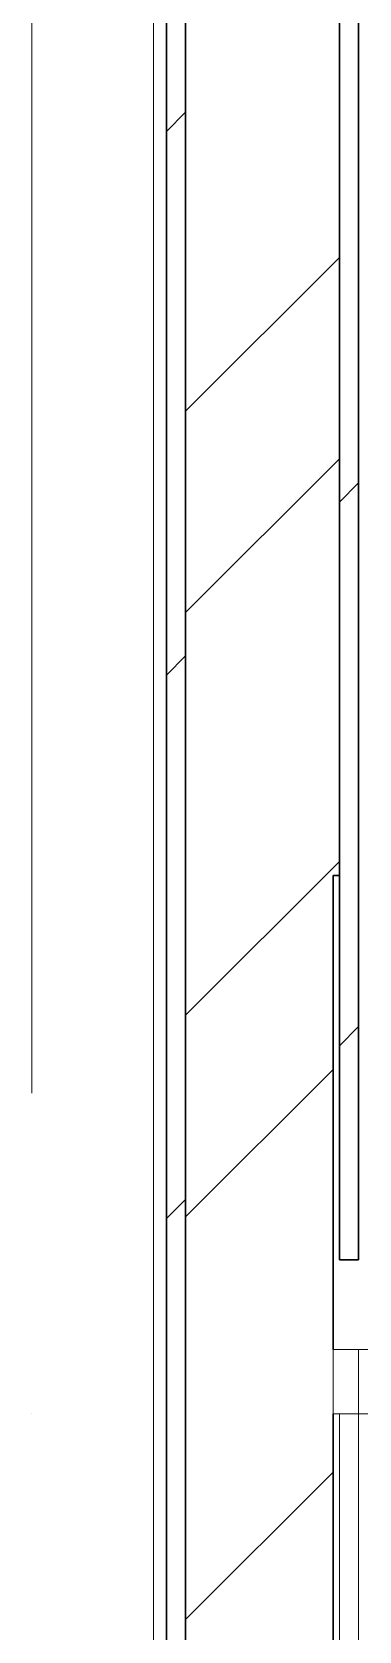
# Model space of a CAD drawing. Header units: millimetres. Extents: x -325553 to 627452, y -28539 to 738858.
# Drawn here: x 133917 to 134172, y 189049 to 190297 of the extents above; entities that cross this region are included whole.
import ezdxf

# ---------------------------------------------------------------- set-up
doc = ezdxf.new("R2010")
doc.units = ezdxf.units.MM
doc.linetypes.add('ADSK_Линия сетки', pattern=[25, 20, -2.5, 0, -2.5])
for name, color, linetype, lineweight in [('Двери', 252, 'Continuous', 9), ('Ограждение', 252, 'Continuous', 9), ('Оси', 252, 'Continuous', 9), ('Стены наружные', 7, 'Continuous', 18)]:
    doc.layers.add(name, color=color, linetype=linetype, lineweight=lineweight)

# ---------------------------------------------------------------- blocks, each defined once
blk = doc.blocks.new('2 этаж')
at = {"layer": 'Двери', "color": 251, "true_color": 0x636466}
for p, q in [((133411, 19010.7), (133431, 19010.7)), ((133411, 18960.7), (133411, 19010.7)), ((133431, 19010.7), (133431, 18960.7)), ((133431, 19010.7), (133495, 19010.7)), ((133431, 18960.7), (133431, 19010.7)), ((133431, 18960.7), (133411, 18960.7)), ((133472, 18960.7), (133431, 18960.7))]:
    blk.add_line(p, q, dxfattribs=at)
at = {"layer": 'Ограждение', "color": 251, "true_color": 0x636466}
for p, q in [((133271, 21835.7), (133271, 18290.7)), ((133431, 18960.7), (133431, 18660.7))]:
    blk.add_line(p, q, dxfattribs=at)
at = {"layer": 'Оси', "color": 251, "linetype": 'ADSK_Линия сетки', "ltscale": 100, "true_color": 0x636466}
blk.add_line((133176, 33711.4), (133176, -32265.4), dxfattribs=at)
at = {"layer": 'Стены наружные', "color": 251, "lineweight": 30, "true_color": 0x636466}
for p, q in [((133296, 18265.7), (133296, 21860.7)), ((133296, 21860.7), (133296, 18265.7)), ((133416, 19080.7), (133416, 21860.7)), ((133281, 18280.7), (133281, 21845.7)), ((133431, 21845.7), (133431, 19080.7)), ((133411, 19380.7), (133411, 19010.7)), ((133416, 19380.7), (133411, 19380.7)), ((133431, 19080.7), (133416, 19080.7)), ((133411, 18960.7), (133411, 18660.7))]:
    blk.add_line(p, q, dxfattribs=at)
at = {"layer": 'Стены наружные', "color": 251, "linetype": 'Continuous', "lineweight": 9, "true_color": 0x636466}
for p, q in [((133281, 19961.4), (133296, 19976.4)), ((133296, 19743), (133416, 19863)), ((133296, 19585.9), (133416, 19705.9)), ((133416, 19672.1), (133431, 19687.1)), ((133281, 19537.1), (133296, 19552.1)), ((133296, 19271.6), (133416, 19391.6)), ((133416, 19247.9), (133431, 19262.9)), ((133296, 19114.4), (133411, 19229.4)), ((133281, 19112.9), (133296, 19127.9)), ((133296, 18800.1), (133411, 18915.1))]:
    blk.add_line(p, q, dxfattribs=at)
at = {"layer": 'Стены наружные', "color": 251, "true_color": 0x636466}
blk.add_line((133416, 18960.7), (133416, 18660.7), dxfattribs=at)

msp = doc.modelspace()

# ---------------------------------------------------------------- block references
msp.add_blockref('2 этаж', (740.6, 170258))

doc.saveas('drawing.dxf')
